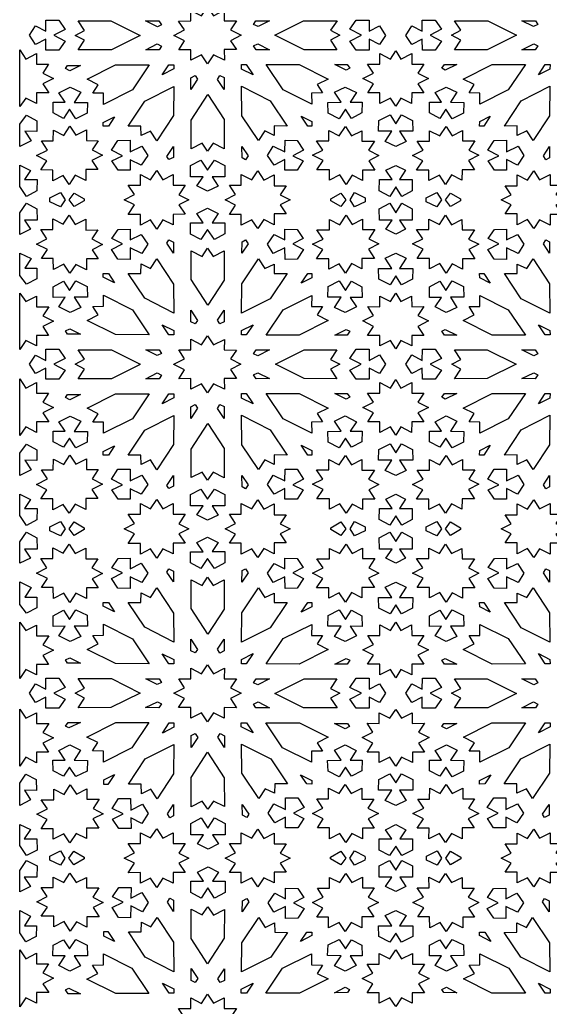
# Model space of a CAD drawing. Extents: x -340 to 340, y -245 to 245.
# Drawn here: x 200.1 to 284.7, y -102.7 to 54.8 of the extents above; entities that cross this region are included whole.
import ezdxf

# ---------------------------------------------------------------- set-up
doc = ezdxf.new("R2010")
doc.units = 0
doc.layers.add('LAYER_1', color=18, linetype='CONTINUOUS')

msp = doc.modelspace()

# ---------------------------------------------------------------- linework, layer by layer
at = {"layer": 'LAYER_1'}
for points in [[(230.97, 55.44), (232.68, 56.32), (232.69, 54.63), (234.62, 54.63), (233.69, 53.2), (235.39, 52.35), (233.69, 51.48), (234.64, 50.06), (232.7, 50.05), (232.71, 48.36), (230.98, 49.23), (230.04, 47.78), (229.08, 49.23), (227.37, 48.35), (227.36, 50.04), (225.43, 50.04), (226.36, 51.47), (224.66, 52.32), (226.36, 53.19), (225.41, 54.61), (227.35, 54.62), (227.34, 56.31), (229.07, 55.44), (230.01, 56.89)], [(207.31, 53.28), (205.47, 52.34), (207.31, 51.39), (206.29, 49.94), (204.23, 49.95), (204.23, 51.71), (202.57, 50.86), (201.62, 52.35), (202.57, 53.83), (204.24, 52.98), (204.24, 54.74), (206.3, 54.74)], [(214.6, 54.63), (219.27, 52.31), (214.69, 50), (209.36, 50.01), (210.38, 51.54), (208.9, 52.32), (210.39, 53.1), (209.37, 54.64)], [(222.68, 54.02), (222.02, 53.69), (220.14, 54.63), (222.25, 54.64)], [(238.08, 53.72), (237.36, 54.07), (237.74, 54.64), (239.9, 54.65)], [(250.69, 54.66), (249.67, 53.13), (251.15, 52.34), (249.66, 51.57), (250.68, 50.03), (245.45, 50.04), (240.78, 52.36), (245.36, 54.66)], [(255.82, 54.74), (255.82, 52.97), (257.48, 53.82), (258.43, 52.33), (257.48, 50.85), (255.81, 51.71), (255.81, 49.94), (253.75, 49.94), (252.74, 51.4), (254.58, 52.34), (252.74, 53.29), (253.76, 54.74)], [(267.36, 53.29), (265.53, 52.34), (267.37, 51.4), (266.36, 49.94), (264.3, 49.94), (264.29, 51.71), (262.63, 50.85), (261.67, 52.33), (262.63, 53.82), (264.29, 52.97), (264.29, 54.74), (266.35, 54.74)], [(279.33, 52.36), (274.65, 50.04), (269.43, 50.03), (270.44, 51.57), (268.95, 52.34), (270.44, 53.13), (269.42, 54.66), (274.75, 54.66)], [(282.37, 54.64), (282.75, 54.07), (282.03, 53.72), (280.2, 54.65)], [(222.69, 50.6), (222.31, 50.03), (220.15, 50.02), (221.97, 50.95)], [(239.91, 50.04), (237.8, 50.03), (237.37, 50.65), (238.03, 50.98)], [(282.73, 50.65), (282.31, 50.03), (280.2, 50.04), (282.08, 50.98)], [(201.01, 48.55), (202.72, 49.42), (202.73, 47.73), (204.66, 47.74), (203.73, 46.3), (205.43, 45.45), (203.73, 44.59), (204.68, 43.16), (202.74, 43.16), (202.75, 41.46), (201.02, 42.33), (200.05, 40.97), (200.05, 49.93), (200.08, 50)], [(260.89, 48.54), (262.61, 49.41), (262.61, 47.72), (264.54, 47.72), (263.6, 46.29), (265.29, 45.43), (263.59, 44.57), (264.53, 43.14), (262.6, 43.14), (262.59, 41.45), (260.87, 42.33), (260.05, 41.02), (259.24, 42.33), (257.52, 41.45), (257.51, 43.14), (255.58, 43.14), (256.52, 44.57), (254.82, 45.43), (256.51, 46.29), (255.57, 47.72), (257.5, 47.72), (257.5, 49.41), (259.22, 48.54), (260.05, 49.88)], [(208.07, 46.67), (207.36, 47.02), (207.69, 47.51), (209.77, 47.53)], [(218.05, 43.64), (213.42, 41.32), (213.43, 43.09), (211.7, 43.12), (212.55, 44.45), (210.8, 45.34), (215.34, 47.61), (220.71, 47.63)], [(224.64, 46.97), (222.77, 46.02), (223.83, 47.63), (224.65, 47.63)], [(236.18, 47.66), (237.28, 46.02), (235.44, 46.94), (235.43, 47.66)], [(249.27, 45.35), (247.52, 44.47), (248.36, 43.14), (246.63, 43.12), (246.64, 41.34), (242.11, 43.63), (239.37, 47.67), (244.65, 47.68)], [(252.71, 47.08), (252.14, 46.79), (250.32, 47.69), (252.29, 47.69)], [(269.78, 47.69), (267.97, 46.79), (267.4, 47.08), (267.82, 47.69)], [(280.74, 47.67), (278, 43.63), (273.47, 41.34), (273.48, 43.12), (271.75, 43.14), (272.59, 44.47), (270.84, 45.35), (275.46, 47.68)], [(284.67, 46.94), (282.83, 46.02), (283.92, 47.66), (284.68, 47.66)], [(228.42, 45.33), (227.34, 43.69), (227.34, 45.54), (228.05, 45.91)], [(232.66, 45.58), (232.67, 43.68), (231.61, 45.28), (232.01, 45.91)], [(224.61, 39.56), (221.93, 35.53), (220.93, 37.07), (219.41, 36.34), (219.39, 37.86), (217.37, 37.86), (220, 41.81), (224.64, 44.18)], [(240.03, 41.9), (242.71, 37.86), (240.68, 37.87), (240.66, 36.35), (239.14, 37.08), (238.14, 35.54), (235.52, 39.5), (235.46, 44.21)], [(284.59, 39.5), (281.97, 35.54), (280.97, 37.08), (279.45, 36.35), (279.42, 37.87), (277.4, 37.86), (280.07, 41.9), (284.65, 44.21)], [(209.79, 43.26), (208.72, 41.64), (210.86, 41.62), (210.8, 39.91), (209.01, 39.02), (208.01, 40.55), (207.05, 39.09), (205.38, 39.96), (205.37, 41.67), (207.29, 41.65), (206.29, 43.18), (208.08, 44.08)], [(232.69, 38.91), (232.68, 34.24), (230.93, 35.14), (230.04, 33.83), (229.15, 35.14), (227.4, 34.25), (227.41, 38.82), (230.05, 42.92)], [(253.77, 43.19), (252.76, 41.66), (254.69, 41.67), (254.67, 39.96), (253, 39.09), (252.04, 40.56), (251.04, 39.03), (249.25, 39.93), (249.2, 41.63), (251.33, 41.65), (250.28, 43.27), (251.98, 44.09)], [(269.83, 43.27), (268.77, 41.65), (270.91, 41.63), (270.86, 39.93), (269.07, 39.03), (268.07, 40.56), (267.11, 39.09), (265.44, 39.96), (265.42, 41.67), (267.35, 41.66), (266.34, 43.19), (268.12, 44.09)], [(202.79, 38.71), (202.8, 37), (200.87, 37.02), (201.87, 35.49), (200.05, 34.59), (200.05, 38.18), (201.11, 39.58)], [(246.66, 38.57), (246.67, 37.85), (246.02, 37.85), (244.95, 39.42)], [(262.74, 38.76), (262.8, 37.06), (260.66, 37.03), (261.73, 35.41), (260.05, 34.6), (258.38, 35.41), (259.44, 37.03), (257.31, 37.06), (257.37, 38.76), (259.16, 39.65), (260.05, 38.22), (260.95, 39.65)], [(274.09, 37.85), (273.44, 37.85), (273.45, 38.57), (275.15, 39.42)], [(209, 36.4), (210.7, 37.25), (210.7, 35.54), (212.58, 35.53), (211.61, 34.07), (213.27, 33.22), (211.55, 32.35), (212.49, 30.91), (210.59, 30.91), (210.59, 29.17), (208.92, 30.02), (207.94, 28.56), (207.01, 29.99), (205.31, 29.14), (205.31, 30.85), (203.43, 30.86), (204.4, 32.32), (202.73, 33.18), (204.46, 34.04), (203.51, 35.49), (205.41, 35.48), (205.42, 37.22), (207.09, 36.37), (208.06, 37.83)], [(214.2, 37.86), (213.38, 37.85), (213.39, 38.43), (215.19, 39.35)], [(253.01, 36.28), (254.66, 37.12), (254.66, 35.46), (256.65, 35.46), (255.69, 33.99), (257.37, 33.15), (255.74, 32.32), (256.72, 30.84), (254.76, 30.83), (254.76, 29.18), (253.09, 30.03), (252.13, 28.56), (251.13, 30.07), (249.48, 29.23), (249.48, 30.89), (247.49, 30.89), (248.45, 32.36), (246.77, 33.2), (248.4, 34.03), (247.42, 35.51), (249.38, 35.52), (249.38, 37.17), (251.05, 36.32), (252.02, 37.79)], [(269.06, 36.32), (270.73, 37.17), (270.73, 35.52), (272.69, 35.51), (271.7, 34.03), (273.33, 33.2), (271.66, 32.36), (272.62, 30.89), (270.63, 30.89), (270.62, 29.23), (268.98, 30.07), (267.98, 28.56), (267.02, 30.03), (265.34, 29.18), (265.35, 30.83), (263.39, 30.84), (264.37, 32.32), (262.74, 33.15), (264.42, 33.99), (263.46, 35.46), (265.45, 35.46), (265.45, 37.12), (267.1, 36.28), (268.09, 37.79)], [(217.68, 33.74), (219.54, 34.66), (220.47, 33.16), (219.43, 31.6), (217.68, 32.49), (217.69, 30.81), (215.74, 30.83), (214.76, 32.3), (216.44, 33.13), (214.7, 34.02), (215.73, 35.58), (217.68, 35.61)], [(244.34, 35.58), (245.36, 34.02), (243.62, 33.13), (245.3, 32.3), (244.31, 30.83), (242.36, 30.81), (242.37, 32.5), (240.63, 31.61), (239.59, 33.17), (240.52, 34.67), (242.38, 33.75), (242.39, 35.62)], [(277.73, 33.75), (279.59, 34.67), (280.52, 33.17), (279.48, 31.61), (277.74, 32.5), (277.74, 30.81), (275.8, 30.83), (274.81, 32.3), (276.49, 33.13), (274.74, 34.02), (275.77, 35.58), (277.72, 35.62)], [(224.58, 32.87), (223.87, 32.51), (223.55, 33), (224.59, 34.59)], [(236.49, 33.11), (236.09, 32.49), (235.53, 32.78), (235.51, 34.6)], [(284.58, 32.78), (284.01, 32.49), (283.61, 33.11), (284.59, 34.6)], [(201.78, 30.79), (200.79, 29.34), (202.81, 29.33), (202.8, 27.53), (201.14, 26.65), (200.05, 28.2), (200.05, 31.61)], [(230.03, 30.83), (231.11, 32.44), (232.77, 31.55), (232.77, 29.75), (230.75, 29.75), (231.72, 28.29), (230.02, 27.46), (228.33, 28.3), (229.31, 29.75), (227.29, 29.76), (227.29, 31.56), (228.96, 32.44)], [(261.61, 30.8), (260.65, 29.34), (262.66, 29.35), (262.67, 27.55), (261.02, 26.65), (260.05, 28.16), (259.09, 26.65), (257.43, 27.55), (257.45, 29.35), (259.46, 29.34), (258.49, 30.8), (260.05, 31.59)], [(222.9, 29.29), (224.53, 30.11), (224.52, 28.41), (226.46, 28.41), (225.45, 26.9), (227.03, 26.1), (225.45, 25.3), (226.46, 23.79), (224.52, 23.78), (224.53, 22.09), (222.9, 22.91), (221.92, 21.42), (220.93, 22.9), (219.31, 22.07), (219.3, 23.77), (217.37, 23.76), (218.36, 25.27), (216.7, 26.1), (218.36, 26.93), (217.37, 28.44), (219.3, 28.43), (219.31, 30.12), (220.93, 29.3), (221.92, 30.78)], [(239.01, 29.24), (240.68, 30.08), (240.68, 28.34), (242.58, 28.34), (241.63, 26.9), (243.21, 26.1), (241.63, 25.3), (242.58, 23.86), (240.68, 23.86), (240.68, 22.12), (239.01, 22.96), (238.04, 21.5), (237.1, 22.92), (235.4, 22.07), (235.4, 23.78), (233.51, 23.78), (234.48, 25.25), (232.81, 26.1), (234.48, 26.95), (233.51, 28.42), (235.4, 28.42), (235.4, 30.13), (237.1, 29.28), (238.04, 30.7)], [(283.01, 29.28), (284.71, 30.13), (284.71, 28.42), (286.59, 28.42), (285.63, 26.95), (287.3, 26.1), (285.63, 25.25), (286.59, 23.78), (284.71, 23.78), (284.71, 22.07), (283.01, 22.92), (282.07, 21.5), (281.1, 22.96), (279.43, 22.12), (279.43, 23.86), (277.53, 23.86), (278.48, 25.3), (276.9, 26.1), (278.48, 26.9), (277.53, 28.34), (279.43, 28.34), (279.43, 30.08), (281.1, 29.24), (282.07, 30.7)], [(207.28, 26.1), (206.57, 24.95), (204.87, 25.78), (204.86, 26.1), (204.87, 26.42), (206.57, 27.25)], [(210.35, 26.24), (210.35, 26.1), (210.35, 25.96), (208.73, 25.02), (207.94, 26.1), (208.73, 27.18)], [(252.11, 26.1), (251.32, 25.02), (249.7, 25.96), (249.7, 26.1), (249.7, 26.24), (251.32, 27.18)], [(255.18, 26.42), (255.19, 26.1), (255.18, 25.78), (253.48, 24.95), (252.77, 26.1), (253.48, 27.25)], [(267.34, 26.1), (266.63, 24.95), (264.93, 25.78), (264.92, 26.1), (264.93, 26.42), (266.63, 27.25)], [(270.41, 26.24), (270.4, 26.1), (270.41, 25.96), (268.79, 25.02), (268, 26.1), (268.79, 27.18)], [(202.8, 24.67), (202.81, 22.87), (200.79, 22.86), (201.78, 21.41), (200.05, 20.59), (200.05, 24), (201.14, 25.55)], [(262.67, 24.65), (262.66, 22.85), (260.65, 22.86), (261.61, 21.39), (260.05, 20.61), (258.49, 21.39), (259.46, 22.86), (257.45, 22.85), (257.43, 24.65), (259.09, 25.55), (260.05, 24.04), (261.02, 25.55)], [(208.92, 22.18), (210.59, 23.03), (210.59, 21.28), (212.49, 21.29), (211.55, 19.85), (213.27, 18.98), (211.61, 18.13), (212.58, 16.67), (210.7, 16.66), (210.7, 14.95), (209, 15.8), (208.06, 14.37), (207.09, 15.83), (205.42, 14.98), (205.41, 16.72), (203.51, 16.71), (204.46, 18.16), (202.73, 19.02), (204.4, 19.87), (203.43, 21.34), (205.31, 21.34), (205.31, 23.06), (207.01, 22.21), (207.94, 23.64)], [(231.72, 23.91), (230.75, 22.45), (232.77, 22.45), (232.77, 20.65), (231.11, 19.76), (230.03, 21.37), (228.96, 19.75), (227.29, 20.64), (227.29, 22.44), (229.31, 22.45), (228.33, 23.9), (230.02, 24.74)], [(253.09, 22.17), (254.76, 23.02), (254.76, 21.37), (256.72, 21.36), (255.74, 19.88), (257.37, 19.05), (255.69, 18.21), (256.65, 16.74), (254.66, 16.74), (254.66, 15.08), (253.01, 15.92), (252.02, 14.41), (251.05, 15.88), (249.38, 15.03), (249.38, 16.68), (247.42, 16.69), (248.4, 18.17), (246.77, 19), (248.45, 19.84), (247.49, 21.31), (249.48, 21.31), (249.48, 22.97), (251.13, 22.13), (252.13, 23.64)], [(268.98, 22.13), (270.62, 22.97), (270.63, 21.31), (272.62, 21.31), (271.66, 19.84), (273.33, 19), (271.7, 18.17), (272.69, 16.69), (270.73, 16.68), (270.73, 15.03), (269.06, 15.88), (268.09, 14.41), (267.1, 15.92), (265.45, 15.08), (265.45, 16.74), (263.46, 16.74), (264.42, 18.21), (262.74, 19.05), (264.37, 19.88), (263.39, 21.36), (265.35, 21.37), (265.34, 23.02), (267.02, 22.17), (267.98, 23.64)], [(217.68, 19.7), (219.43, 20.59), (220.47, 19.04), (219.54, 17.54), (217.68, 18.45), (217.68, 16.59), (215.73, 16.62), (214.7, 18.18), (216.44, 19.07), (214.76, 19.9), (215.74, 21.37), (217.69, 21.39)], [(244.31, 21.37), (245.3, 19.9), (243.62, 19.07), (245.36, 18.18), (244.34, 16.62), (242.39, 16.58), (242.38, 18.45), (240.52, 17.53), (239.59, 19.03), (240.63, 20.58), (242.37, 19.7), (242.36, 21.39)], [(277.74, 19.7), (279.48, 20.58), (280.52, 19.03), (279.59, 17.53), (277.73, 18.45), (277.72, 16.58), (275.77, 16.62), (274.74, 18.18), (276.49, 19.07), (274.81, 19.9), (275.8, 21.37), (277.74, 21.39)], [(224.58, 19.33), (224.59, 17.61), (223.55, 19.19), (223.87, 19.69)], [(236.49, 19.09), (235.51, 17.6), (235.53, 19.42), (236.09, 19.71)], [(284.58, 19.42), (284.59, 17.6), (283.61, 19.09), (284.01, 19.71)], [(201.87, 16.71), (200.87, 15.18), (202.8, 15.2), (202.79, 13.49), (201.11, 12.62), (200.05, 14.02), (200.05, 17.61)], [(230.93, 17.06), (232.68, 17.96), (232.69, 13.29), (230.05, 9.28), (227.41, 13.38), (227.4, 17.95), (229.15, 17.06), (230.04, 18.37)], [(261.73, 16.78), (260.66, 15.16), (262.8, 15.14), (262.74, 13.44), (260.95, 12.55), (260.05, 13.98), (259.16, 12.55), (257.37, 13.44), (257.31, 15.14), (259.44, 15.16), (258.38, 16.78), (260.05, 17.59)], [(224.61, 12.64), (224.64, 8.02), (220, 10.39), (217.37, 14.34), (219.39, 14.34), (219.41, 15.86), (220.93, 15.13), (221.93, 16.67)], [(239.14, 15.12), (240.66, 15.85), (240.68, 14.33), (242.71, 14.34), (240.03, 10.3), (235.46, 7.99), (235.52, 12.7), (238.14, 16.66)], [(284.59, 12.7), (284.65, 7.99), (280.07, 10.3), (277.4, 14.34), (279.42, 14.33), (279.45, 15.85), (280.97, 15.12), (281.97, 16.66)], [(214.2, 14.34), (215.19, 12.85), (213.39, 13.77), (213.38, 14.34)], [(246.66, 13.63), (244.95, 12.78), (246.02, 14.35), (246.67, 14.35)], [(274.09, 14.35), (275.15, 12.78), (273.45, 13.63), (273.44, 14.35)], [(210.8, 12.29), (210.86, 10.58), (208.72, 10.56), (209.79, 8.94), (208.08, 8.12), (206.29, 9.02), (207.29, 10.55), (205.37, 10.53), (205.38, 12.24), (207.05, 13.11), (208.01, 11.65), (209.01, 13.18)], [(252.04, 11.64), (253, 13.11), (254.67, 12.24), (254.69, 10.53), (252.76, 10.54), (253.77, 9.01), (251.98, 8.11), (250.28, 8.93), (251.33, 10.55), (249.2, 10.57), (249.25, 12.27), (251.04, 13.17)], [(270.86, 12.27), (270.91, 10.57), (268.77, 10.55), (269.83, 8.93), (268.12, 8.11), (266.34, 9.01), (267.35, 10.54), (265.42, 10.53), (265.44, 12.24), (267.11, 13.11), (268.07, 11.64), (269.07, 13.17)], [(201.02, 9.87), (202.75, 10.73), (202.74, 9.04), (204.68, 9.04), (203.73, 7.61), (205.43, 6.75), (203.73, 5.89), (204.66, 4.46), (202.73, 4.47), (202.72, 2.78), (201.01, 3.65), (200.08, 2.2), (200.05, 2.27), (200.05, 11.23)], [(260.87, 9.87), (262.59, 10.75), (262.6, 9.05), (264.53, 9.06), (263.59, 7.63), (265.29, 6.77), (263.6, 5.91), (264.54, 4.48), (262.61, 4.48), (262.61, 2.79), (260.89, 3.66), (260.05, 2.31), (259.22, 3.66), (257.5, 2.79), (257.5, 4.48), (255.57, 4.48), (256.51, 5.91), (254.82, 6.77), (256.52, 7.63), (255.58, 9.06), (257.51, 9.05), (257.52, 10.75), (259.24, 9.87), (260.05, 11.18)], [(218.05, 8.56), (220.71, 4.57), (215.34, 4.59), (210.8, 6.86), (212.55, 7.75), (211.7, 9.07), (213.43, 9.11), (213.42, 10.88)], [(246.63, 9.08), (248.36, 9.06), (247.52, 7.73), (249.27, 6.85), (244.65, 4.52), (239.37, 4.53), (242.11, 8.57), (246.64, 10.86)], [(278, 8.57), (280.74, 4.53), (275.46, 4.52), (270.84, 6.85), (272.59, 7.73), (271.75, 9.06), (273.48, 9.08), (273.47, 10.86)], [(228.42, 6.87), (228.05, 6.29), (227.34, 6.65), (227.34, 8.51)], [(232.66, 6.62), (232.01, 6.29), (231.61, 6.91), (232.67, 8.52)], [(209.77, 4.67), (207.69, 4.69), (207.36, 5.18), (208.07, 5.53)], [(224.64, 5.23), (224.65, 4.57), (223.83, 4.57), (222.77, 6.18)], [(236.18, 4.54), (235.43, 4.54), (235.44, 5.26), (237.28, 6.18)], [(252.71, 5.12), (252.29, 4.51), (250.32, 4.51), (252.14, 5.41)], [(269.78, 4.51), (267.82, 4.51), (267.4, 5.12), (267.97, 5.41)], [(284.67, 5.26), (284.68, 4.54), (283.92, 4.54), (282.83, 6.18)], [(230.98, 2.97), (232.71, 3.84), (232.7, 2.15), (234.64, 2.14), (233.69, 0.72), (235.34, -0.14), (233.69, -0.99), (234.64, -2.42), (232.7, -2.42), (232.71, -4.11), (230.98, -3.24), (230.04, -4.69), (229.08, -3.25), (227.37, -4.12), (227.36, -2.43), (225.43, -2.44), (226.36, -1), (224.66, -0.15), (224.67, -0.14), (224.66, -0.12), (226.36, 0.73), (225.43, 2.16), (227.36, 2.16), (227.37, 3.85), (229.08, 2.97), (230.04, 4.42)], [(207.31, 0.8), (205.5, -0.14), (207.31, -1.08), (206.29, -2.53), (204.23, -2.53), (204.23, -0.76), (202.57, -1.61), (201.63, -0.14), (202.57, 1.34), (204.23, 0.49), (204.23, 2.25), (206.29, 2.26)], [(219.27, -0.11), (219.24, -0.14), (219.27, -0.16), (214.69, -2.47), (209.36, -2.46), (210.38, -0.93), (208.9, -0.14), (210.38, 0.66), (209.36, 2.19), (214.69, 2.19)], [(222.31, 2.17), (222.69, 1.6), (221.97, 1.25), (220.15, 2.18)], [(239.91, 2.16), (238.03, 1.22), (237.37, 1.55), (237.8, 2.17)], [(249.66, 0.63), (251.12, -0.14), (249.66, -0.91), (250.68, -2.44), (245.45, -2.43), (240.85, -0.14), (245.45, 2.16), (250.68, 2.17)], [(255.81, 2.26), (255.81, 0.49), (257.48, 1.35), (258.43, -0.14), (257.48, -1.62), (255.81, -0.77), (255.81, -2.53), (253.75, -2.53), (252.74, -1.07), (254.55, -0.14), (252.74, 0.8), (253.75, 2.26)], [(267.37, 0.8), (265.56, -0.14), (267.37, -1.07), (266.36, -2.53), (264.3, -2.53), (264.29, -0.77), (262.63, -1.62), (261.67, -0.14), (262.63, 1.35), (264.29, 0.49), (264.3, 2.26), (266.36, 2.26)], [(274.65, 2.16), (279.26, -0.14), (274.65, -2.43), (269.43, -2.44), (270.44, -0.91), (268.99, -0.14), (270.44, 0.63), (269.43, 2.17)], [(282.73, 1.55), (282.08, 1.22), (280.2, 2.16), (282.31, 2.17)], [(222.69, -1.87), (222.31, -2.45), (220.15, -2.45), (221.97, -1.52)], [(239.91, -2.43), (237.8, -2.44), (237.37, -1.82), (238.03, -1.49)], [(282.73, -1.82), (282.31, -2.44), (280.2, -2.43), (282.08, -1.49)], [(201.01, -3.93), (202.72, -3.05), (202.73, -4.74), (204.66, -4.74), (203.73, -6.17), (205.43, -7.02), (203.73, -7.88), (204.68, -9.31), (202.74, -9.31), (202.75, -11.01), (201.02, -10.14), (200.05, -11.5), (200.05, -2.54), (200.08, -2.47)], [(260.89, -3.93), (262.61, -3.06), (262.61, -4.75), (264.54, -4.76), (263.6, -6.18), (265.29, -7.05), (263.59, -7.9), (264.53, -9.33), (262.6, -9.33), (262.59, -11.02), (260.87, -10.14), (260.05, -11.45), (259.24, -10.14), (257.52, -11.02), (257.51, -9.33), (255.58, -9.33), (256.52, -7.9), (254.82, -7.05), (256.51, -6.18), (255.57, -4.76), (257.5, -4.75), (257.5, -3.06), (259.22, -3.93), (260.05, -2.59)], [(208.07, -5.8), (207.36, -5.45), (207.69, -4.96), (209.77, -4.94)], [(218.05, -8.84), (213.42, -11.15), (213.43, -9.38), (211.7, -9.35), (212.55, -8.02), (210.8, -7.14), (215.34, -4.87), (220.71, -4.84)], [(224.64, -5.5), (222.77, -6.45), (223.83, -4.84), (224.65, -4.84)], [(236.18, -4.82), (237.28, -6.45), (235.44, -5.54), (235.43, -4.81)], [(249.27, -7.12), (247.52, -8), (248.36, -9.33), (246.63, -9.36), (246.64, -11.13), (242.11, -8.85), (239.37, -4.8), (244.65, -4.79)], [(252.71, -5.4), (252.14, -5.68), (250.32, -4.78), (252.29, -4.78)], [(269.78, -4.78), (267.97, -5.68), (267.4, -5.4), (267.82, -4.78)], [(280.74, -4.8), (278, -8.85), (273.47, -11.13), (273.48, -9.36), (271.75, -9.33), (272.59, -8), (270.84, -7.12), (275.46, -4.79)], [(284.67, -5.54), (282.83, -6.45), (283.92, -4.82), (284.68, -4.81)], [(228.42, -7.14), (227.34, -8.78), (227.34, -6.93), (228.05, -6.56)], [(232.66, -6.89), (232.67, -8.79), (231.61, -7.19), (232.01, -6.56)], [(209.79, -9.22), (208.72, -10.84), (210.86, -10.86), (210.8, -12.56), (209.01, -13.45), (208.01, -11.92), (207.05, -13.38), (205.38, -12.51), (205.37, -10.8), (207.29, -10.82), (206.29, -9.29), (208.08, -8.39)], [(224.61, -12.91), (221.93, -16.95), (220.93, -15.4), (219.41, -16.13), (219.39, -14.62), (217.37, -14.61), (220, -10.66), (224.64, -8.29)], [(240.03, -10.57), (242.71, -14.61), (240.68, -14.6), (240.66, -16.12), (239.14, -15.39), (238.14, -16.93), (235.52, -12.97), (235.46, -8.27)], [(253.77, -9.29), (252.76, -10.82), (254.69, -10.8), (254.67, -12.51), (253, -13.38), (252.04, -11.91), (251.04, -13.44), (249.25, -12.55), (249.2, -10.84), (251.33, -10.83), (250.28, -9.2), (251.98, -8.38)], [(269.83, -9.2), (268.77, -10.83), (270.91, -10.84), (270.86, -12.55), (269.07, -13.44), (268.07, -11.91), (267.11, -13.38), (265.44, -12.51), (265.42, -10.8), (267.35, -10.82), (266.34, -9.29), (268.12, -8.38)], [(284.59, -12.97), (281.97, -16.93), (280.97, -15.39), (279.45, -16.12), (279.42, -14.6), (277.4, -14.61), (280.07, -10.57), (284.65, -8.27)], [(232.69, -13.56), (232.68, -18.23), (230.93, -17.34), (230.04, -18.64), (229.15, -17.33), (227.4, -18.22), (227.41, -13.65), (230.05, -9.56)], [(202.79, -13.76), (202.8, -15.47), (200.87, -15.45), (201.87, -16.98), (200.05, -17.88), (200.05, -14.3), (201.11, -12.89)], [(214.2, -14.61), (213.38, -14.62), (213.39, -14.05), (215.19, -13.13)], [(246.66, -13.91), (246.67, -14.62), (246.02, -14.62), (244.95, -13.05)], [(262.74, -13.71), (262.8, -15.42), (260.66, -15.44), (261.73, -17.06), (260.05, -17.87), (258.38, -17.06), (259.44, -15.44), (257.31, -15.42), (257.37, -13.71), (259.16, -12.82), (260.05, -14.25), (260.95, -12.82)], [(274.09, -14.62), (273.44, -14.62), (273.45, -13.91), (275.15, -13.05)], [(209, -16.07), (210.7, -15.22), (210.7, -16.93), (212.58, -16.94), (211.61, -18.4), (213.27, -19.26), (211.55, -20.12), (212.49, -21.57), (210.59, -21.56), (210.59, -23.3), (208.92, -22.45), (207.94, -23.91), (207.01, -22.48), (205.31, -23.33), (205.31, -21.62), (203.43, -21.61), (204.4, -20.15), (202.73, -19.29), (204.46, -18.43), (203.51, -16.99), (205.41, -16.99), (205.42, -15.25), (207.09, -16.1), (208.06, -14.64)], [(253.01, -16.19), (254.66, -15.35), (254.66, -17.02), (256.65, -17.01), (255.69, -18.48), (257.37, -19.32), (255.74, -20.15), (256.72, -21.63), (254.76, -21.64), (254.76, -23.29), (253.09, -22.45), (252.13, -23.91), (251.13, -22.41), (249.48, -23.24), (249.48, -21.58), (247.49, -21.58), (248.45, -20.12), (246.77, -19.28), (248.4, -18.44), (247.42, -16.96), (249.38, -16.95), (249.38, -15.3), (251.05, -16.15), (252.02, -14.68)], [(269.06, -16.15), (270.73, -15.3), (270.73, -16.95), (272.69, -16.96), (271.7, -18.44), (273.33, -19.28), (271.66, -20.12), (272.62, -21.58), (270.63, -21.58), (270.62, -23.24), (268.98, -22.41), (267.98, -23.91), (267.02, -22.45), (265.34, -23.29), (265.35, -21.64), (263.39, -21.63), (264.37, -20.15), (262.74, -19.32), (264.42, -18.48), (263.46, -17.01), (265.45, -17.02), (265.45, -15.35), (267.1, -16.19), (268.09, -14.68)], [(217.68, -18.73), (219.54, -17.81), (220.47, -19.31), (219.43, -20.87), (217.68, -19.98), (217.69, -21.67), (215.74, -21.64), (214.76, -20.17), (216.44, -19.34), (214.7, -18.45), (215.73, -16.89), (217.68, -16.86)], [(244.34, -16.89), (245.36, -18.45), (243.62, -19.34), (245.3, -20.17), (244.31, -21.64), (242.36, -21.66), (242.37, -19.97), (240.63, -20.86), (239.59, -19.3), (240.52, -17.8), (242.38, -18.72), (242.39, -16.85)], [(277.73, -18.72), (279.59, -17.8), (280.52, -19.3), (279.48, -20.86), (277.74, -19.97), (277.74, -21.66), (275.8, -21.64), (274.81, -20.17), (276.49, -19.34), (274.74, -18.45), (275.77, -16.89), (277.72, -16.85)], [(224.58, -19.6), (223.87, -19.96), (223.55, -19.47), (224.59, -17.88)], [(236.49, -19.36), (236.09, -19.98), (235.53, -19.69), (235.51, -17.87)], [(284.58, -19.69), (284.01, -19.98), (283.61, -19.36), (284.59, -17.87)], [(230.03, -21.64), (231.11, -20.03), (232.77, -20.92), (232.77, -22.72), (230.75, -22.72), (231.72, -24.18), (230.02, -25.01), (228.33, -24.17), (229.31, -22.72), (227.29, -22.72), (227.29, -20.91), (228.96, -20.03)], [(201.78, -21.68), (200.79, -23.13), (202.81, -23.14), (202.8, -24.94), (201.14, -25.83), (200.05, -24.27), (200.05, -20.86)], [(222.9, -23.18), (224.53, -22.36), (224.52, -24.06), (226.46, -24.06), (225.45, -25.57), (227.03, -26.37), (225.45, -27.18), (226.46, -28.68), (224.52, -28.69), (224.53, -30.38), (222.9, -29.56), (221.92, -31.05), (220.93, -29.57), (219.31, -30.4), (219.3, -28.7), (217.37, -28.71), (218.36, -27.2), (216.7, -26.37), (218.36, -25.54), (217.37, -24.03), (219.3, -24.04), (219.31, -22.35), (220.93, -23.18), (221.92, -21.69)], [(239.01, -23.23), (240.68, -22.39), (240.68, -24.13), (242.58, -24.13), (241.63, -25.57), (243.21, -26.37), (241.63, -27.17), (242.58, -28.61), (240.68, -28.61), (240.68, -30.35), (239.01, -29.51), (238.04, -30.98), (237.1, -29.55), (235.4, -30.41), (235.4, -28.69), (233.51, -28.69), (234.48, -27.22), (232.81, -26.37), (234.48, -25.52), (233.51, -24.05), (235.4, -24.05), (235.4, -22.34), (237.1, -23.2), (238.04, -21.77)], [(261.61, -21.67), (260.65, -23.13), (262.66, -23.12), (262.67, -24.92), (261.02, -25.82), (260.05, -24.31), (259.09, -25.82), (257.43, -24.92), (257.45, -23.12), (259.46, -23.13), (258.49, -21.67), (260.05, -20.88)], [(283.01, -23.2), (284.71, -22.34), (284.71, -24.05), (286.59, -24.05), (285.63, -25.52), (287.3, -26.37), (285.63, -27.22), (286.59, -28.69), (284.71, -28.69), (284.71, -30.41), (283.01, -29.55), (282.07, -30.98), (281.1, -29.51), (279.43, -30.35), (279.43, -28.61), (277.53, -28.61), (278.48, -27.17), (276.9, -26.37), (278.48, -25.57), (277.53, -24.13), (279.43, -24.13), (279.43, -22.39), (281.1, -23.23), (282.07, -21.77)], [(207.28, -26.37), (206.57, -27.52), (204.87, -26.69), (204.86, -26.37), (204.87, -26.05), (206.57, -25.22)], [(210.35, -26.23), (210.35, -26.37), (210.35, -26.51), (208.73, -27.45), (207.94, -26.37), (208.73, -25.29)], [(252.11, -26.37), (251.32, -27.45), (249.7, -26.51), (249.7, -26.37), (249.7, -26.23), (251.32, -25.29)], [(255.18, -26.05), (255.19, -26.37), (255.18, -26.69), (253.48, -27.52), (252.77, -26.37), (253.48, -25.22)], [(267.34, -26.37), (266.63, -27.52), (264.93, -26.69), (264.92, -26.37), (264.93, -26.05), (266.63, -25.22)], [(270.41, -26.23), (270.4, -26.37), (270.41, -26.51), (268.79, -27.45), (268, -26.37), (268.79, -25.29)], [(202.8, -27.8), (202.81, -29.6), (200.79, -29.61), (201.78, -31.06), (200.05, -31.88), (200.05, -28.47), (201.14, -26.92)], [(231.72, -28.57), (230.75, -30.02), (232.77, -30.02), (232.77, -31.82), (231.11, -32.71), (230.03, -31.1), (228.96, -32.72), (227.29, -31.83), (227.29, -30.03), (229.31, -30.03), (228.33, -28.57), (230.02, -27.73)], [(262.67, -27.82), (262.66, -29.62), (260.65, -29.62), (261.61, -31.08), (260.05, -31.87), (258.49, -31.08), (259.46, -29.62), (257.45, -29.62), (257.43, -27.82), (259.09, -26.93), (260.05, -28.43), (261.02, -26.93)], [(208.92, -30.3), (210.59, -29.45), (210.59, -31.19), (212.49, -31.18), (211.55, -32.62), (213.27, -33.49), (211.61, -34.34), (212.58, -35.8), (210.7, -35.81), (210.7, -37.52), (209, -36.67), (208.06, -38.11), (207.09, -36.64), (205.42, -37.49), (205.41, -35.75), (203.51, -35.76), (204.46, -34.31), (202.73, -33.45), (204.4, -32.6), (203.43, -31.14), (205.31, -31.13), (205.31, -29.41), (207.01, -30.26), (207.94, -28.83)], [(253.09, -30.3), (254.76, -29.46), (254.76, -31.11), (256.72, -31.11), (255.74, -32.6), (257.37, -33.43), (255.69, -34.27), (256.65, -35.73), (254.66, -35.73), (254.66, -37.39), (253.01, -36.56), (252.02, -38.06), (251.05, -36.6), (249.38, -37.44), (249.38, -35.79), (247.42, -35.78), (248.4, -34.3), (246.77, -33.47), (248.45, -32.63), (247.49, -31.16), (249.48, -31.17), (249.48, -29.5), (251.13, -30.34), (252.13, -28.83)], [(268.98, -30.34), (270.62, -29.5), (270.63, -31.17), (272.62, -31.16), (271.66, -32.63), (273.33, -33.47), (271.7, -34.3), (272.69, -35.78), (270.73, -35.79), (270.73, -37.44), (269.06, -36.6), (268.09, -38.06), (267.1, -36.56), (265.45, -37.39), (265.45, -35.73), (263.46, -35.73), (264.42, -34.27), (262.74, -33.43), (264.37, -32.6), (263.39, -31.11), (265.35, -31.11), (265.34, -29.46), (267.02, -30.3), (267.98, -28.83)], [(217.68, -32.77), (219.43, -31.88), (220.47, -33.43), (219.54, -34.93), (217.68, -34.02), (217.68, -35.89), (215.73, -35.85), (214.7, -34.29), (216.44, -33.4), (214.76, -32.58), (215.74, -31.1), (217.69, -31.08)], [(244.31, -31.1), (245.3, -32.57), (243.62, -33.41), (245.36, -34.29), (244.34, -35.85), (242.39, -35.89), (242.38, -34.02), (240.52, -34.94), (239.59, -33.45), (240.63, -31.89), (242.37, -32.77), (242.36, -31.08)], [(277.74, -32.77), (279.48, -31.89), (280.52, -33.45), (279.59, -34.94), (277.73, -34.02), (277.72, -35.89), (275.77, -35.85), (274.74, -34.29), (276.49, -33.41), (274.81, -32.57), (275.8, -31.1), (277.74, -31.08)], [(224.58, -33.14), (224.59, -34.86), (223.55, -33.28), (223.87, -32.78)], [(236.49, -33.38), (235.51, -34.87), (235.53, -33.05), (236.09, -32.76)], [(284.58, -33.05), (284.59, -34.87), (283.61, -33.38), (284.01, -32.76)], [(230.93, -35.41), (232.68, -34.51), (232.69, -39.18), (230.05, -43.19), (227.41, -39.1), (227.4, -34.52), (229.15, -35.41), (230.04, -34.11)], [(201.87, -35.76), (200.87, -37.29), (202.8, -37.27), (202.79, -38.98), (201.11, -39.85), (200.05, -38.45), (200.05, -34.86)], [(224.61, -39.83), (224.64, -44.45), (220, -42.08), (217.37, -38.13), (219.39, -38.13), (219.41, -36.61), (220.93, -37.34), (221.93, -35.8)], [(239.14, -37.36), (240.66, -36.62), (240.68, -38.14), (242.71, -38.13), (240.03, -42.17), (235.46, -44.48), (235.52, -39.78), (238.14, -35.82)], [(261.73, -35.69), (260.66, -37.31), (262.8, -37.33), (262.74, -39.03), (260.95, -39.92), (260.05, -38.49), (259.16, -39.92), (257.37, -39.03), (257.31, -37.33), (259.44, -37.31), (258.38, -35.69), (260.05, -34.88)], [(284.59, -39.78), (284.65, -44.48), (280.07, -42.17), (277.4, -38.13), (279.42, -38.14), (279.45, -36.62), (280.97, -37.36), (281.97, -35.82)], [(210.8, -40.18), (210.86, -41.89), (208.72, -41.91), (209.79, -43.53), (208.08, -44.35), (206.29, -43.46), (207.29, -41.92), (205.37, -41.94), (205.38, -40.24), (207.05, -39.36), (208.01, -40.82), (209.01, -39.29)], [(214.2, -38.13), (215.19, -39.62), (213.39, -38.7), (213.38, -38.13)], [(246.66, -38.84), (244.95, -39.7), (246.02, -38.13), (246.67, -38.12)], [(252.04, -40.83), (253, -39.37), (254.67, -40.24), (254.69, -41.94), (252.76, -41.93), (253.77, -43.46), (251.98, -44.36), (250.28, -43.54), (251.33, -41.92), (249.2, -41.9), (249.25, -40.2), (251.04, -39.3)], [(270.86, -40.2), (270.91, -41.9), (268.77, -41.92), (269.83, -43.54), (268.12, -44.36), (266.34, -43.46), (267.35, -41.93), (265.42, -41.94), (265.44, -40.24), (267.11, -39.37), (268.07, -40.83), (269.07, -39.3)], [(274.09, -38.13), (275.15, -39.7), (273.45, -38.84), (273.44, -38.12)], [(201.02, -42.6), (202.75, -41.74), (202.74, -43.43), (204.68, -43.43), (203.73, -44.86), (205.43, -45.72), (203.73, -46.58), (204.66, -48.01), (202.73, -48), (202.72, -49.69), (201.01, -48.82), (200.08, -50.27), (200.05, -50.2), (200.05, -41.25)], [(218.05, -43.91), (220.71, -47.9), (215.34, -47.88), (210.8, -45.61), (212.55, -44.72), (211.7, -43.4), (213.43, -43.37), (213.42, -41.59)], [(246.63, -43.39), (248.36, -43.41), (247.52, -44.74), (249.27, -45.62), (244.65, -47.95), (239.37, -47.94), (242.11, -43.9), (246.64, -41.62)], [(260.87, -42.6), (262.59, -41.72), (262.6, -43.42), (264.53, -43.41), (263.59, -44.84), (265.29, -45.7), (263.6, -46.56), (264.54, -47.99), (262.61, -47.99), (262.61, -49.68), (260.89, -48.81), (260.05, -50.16), (259.22, -48.81), (257.5, -49.68), (257.5, -47.99), (255.57, -47.99), (256.51, -46.56), (254.82, -45.7), (256.52, -44.84), (255.58, -43.41), (257.51, -43.42), (257.52, -41.72), (259.24, -42.6), (260.05, -41.29)], [(278, -43.9), (280.74, -47.94), (275.46, -47.95), (270.84, -45.62), (272.59, -44.74), (271.75, -43.41), (273.48, -43.39), (273.47, -41.62)], [(228.42, -45.61), (228.05, -46.18), (227.34, -45.82), (227.34, -43.96)], [(232.66, -45.85), (232.01, -46.19), (231.61, -45.56), (232.67, -43.96)], [(209.77, -47.8), (207.69, -47.79), (207.36, -47.29), (208.07, -46.94)], [(224.64, -47.24), (224.65, -47.91), (223.83, -47.9), (222.77, -46.3)], [(236.18, -47.93), (235.43, -47.93), (235.44, -47.21), (237.28, -46.29)], [(252.71, -47.35), (252.29, -47.96), (250.32, -47.96), (252.14, -47.06)], [(269.78, -47.96), (267.82, -47.96), (267.4, -47.35), (267.97, -47.06)], [(284.67, -47.21), (284.68, -47.93), (283.92, -47.93), (282.83, -46.29)], [(230.98, -49.5), (232.71, -48.63), (232.7, -50.33), (234.64, -50.33), (233.69, -51.76), (235.39, -52.62), (233.69, -53.47), (234.62, -54.91), (232.69, -54.9), (232.68, -56.59), (230.97, -55.72), (230.01, -57.16), (229.07, -55.71), (227.34, -56.58), (227.35, -54.89), (225.41, -54.88), (226.36, -53.46), (224.66, -52.59), (226.36, -51.74), (225.43, -50.31), (227.36, -50.31), (227.37, -48.62), (229.08, -49.5), (230.04, -48.06)], [(207.31, -51.67), (205.47, -52.61), (207.31, -53.56), (206.3, -55.01), (204.24, -55.01), (204.24, -53.25), (202.57, -54.1), (201.62, -52.62), (202.57, -51.13), (204.23, -51.98), (204.23, -50.22), (206.29, -50.21)], [(219.27, -52.58), (214.6, -54.9), (209.37, -54.91), (210.39, -53.38), (208.9, -52.6), (210.38, -51.81), (209.36, -50.28), (214.69, -50.28)], [(222.31, -50.3), (222.69, -50.87), (221.97, -51.22), (220.15, -50.29)], [(239.91, -50.31), (238.03, -51.25), (237.37, -50.92), (237.8, -50.3)], [(249.66, -51.84), (251.15, -52.62), (249.67, -53.4), (250.69, -54.93), (245.36, -54.94), (240.78, -52.63), (245.45, -50.31), (250.68, -50.31)], [(255.81, -50.21), (255.81, -51.98), (257.48, -51.12), (258.43, -52.61), (257.48, -54.09), (255.82, -53.24), (255.82, -55.01), (253.76, -55.01), (252.74, -53.56), (254.58, -52.61), (252.74, -51.67), (253.75, -50.21)], [(267.37, -51.67), (265.53, -52.61), (267.36, -53.56), (266.35, -55.01), (264.29, -55.01), (264.29, -53.24), (262.63, -54.09), (261.67, -52.61), (262.63, -51.12), (264.29, -51.98), (264.3, -50.21), (266.36, -50.21)], [(274.65, -50.31), (279.33, -52.63), (274.75, -54.94), (269.42, -54.93), (270.44, -53.4), (268.95, -52.62), (270.44, -51.84), (269.43, -50.31)], [(282.73, -50.92), (282.08, -51.25), (280.2, -50.31), (282.31, -50.3)], [(222.68, -54.29), (222.25, -54.91), (220.14, -54.9), (222.02, -53.96)], [(239.9, -54.92), (237.74, -54.92), (237.36, -54.34), (238.08, -53.99)], [(282.75, -54.34), (282.37, -54.92), (280.2, -54.92), (282.03, -53.99)], [(201.02, -56.6), (202.75, -55.73), (202.74, -57.42), (204.68, -57.42), (203.73, -58.85), (205.43, -59.71), (203.73, -60.57), (204.66, -62), (202.73, -61.99), (202.72, -63.69), (201.01, -62.81), (200.05, -64.24), (200.05, -55.16)], [(260.97, -56.59), (262.69, -55.72), (262.69, -57.41), (264.63, -57.4), (263.69, -58.83), (265.39, -59.69), (263.69, -60.55), (264.64, -61.98), (262.71, -61.98), (262.71, -63.67), (260.99, -62.81), (260.05, -64.22), (259.12, -62.81), (257.4, -63.67), (257.4, -61.98), (255.47, -61.98), (256.41, -60.55), (254.72, -59.69), (256.42, -58.83), (255.48, -57.4), (257.41, -57.41), (257.42, -55.72), (259.14, -56.59), (260.05, -55.2)], [(209.73, -57.25), (207.91, -58.15), (207.34, -57.87), (207.76, -57.25)], [(220.68, -57.27), (217.94, -61.32), (213.41, -63.6), (213.42, -61.83), (211.69, -61.8), (212.53, -60.47), (210.78, -59.59), (215.4, -57.26)], [(224.64, -58.03), (222.81, -58.95), (223.89, -57.31), (224.65, -57.31)], [(236.22, -57.31), (237.28, -58.92), (235.41, -57.97), (235.4, -57.31)], [(244.71, -57.34), (249.25, -59.6), (247.5, -60.49), (248.35, -61.82), (246.62, -61.85), (246.63, -63.62), (242, -61.3), (239.34, -57.31)], [(252.36, -57.43), (252.69, -57.92), (251.98, -58.27), (250.28, -57.41)], [(268.13, -58.27), (267.42, -57.92), (267.75, -57.43), (269.83, -57.41)], [(278.1, -61.3), (273.47, -63.62), (273.49, -61.85), (271.76, -61.82), (272.61, -60.49), (270.85, -59.6), (275.39, -57.34), (280.76, -57.31)], [(284.7, -57.97), (282.83, -58.92), (283.88, -57.31), (284.71, -57.31)], [(228.47, -59.66), (227.41, -61.26), (227.41, -59.37), (228.06, -59.03)], [(232.75, -59.39), (232.75, -61.24), (231.66, -59.6), (232.03, -59.02)], [(209.77, -61.67), (208.72, -63.3), (210.85, -63.31), (210.8, -65.01), (209.01, -65.91), (208.01, -64.38), (207.05, -65.85), (205.38, -64.98), (205.36, -63.27), (207.29, -63.29), (206.28, -61.76), (208.07, -60.85)], [(224.6, -65.46), (222, -69.43), (220.99, -67.9), (219.48, -68.64), (219.45, -67.12), (217.42, -67.13), (220.07, -63.08), (224.64, -60.76)], [(240.11, -63.09), (242.76, -67.03), (240.74, -67.04), (240.73, -68.56), (239.2, -67.83), (238.22, -69.38), (235.51, -65.36), (235.45, -60.74)], [(253.76, -61.76), (252.76, -63.29), (254.68, -63.27), (254.67, -64.98), (253, -65.85), (252.04, -64.39), (251.04, -65.92), (249.25, -65.03), (249.19, -63.33), (251.33, -63.3), (250.26, -61.69), (251.97, -60.86)], [(269.84, -61.69), (268.78, -63.3), (270.91, -63.33), (270.86, -65.03), (269.07, -65.92), (268.07, -64.39), (267.11, -65.85), (265.44, -64.98), (265.42, -63.27), (267.35, -63.29), (266.35, -61.76), (268.14, -60.86)], [(284.6, -65.36), (281.89, -69.38), (280.9, -67.83), (279.38, -68.56), (279.37, -67.04), (277.34, -67.03), (280, -63.09), (284.65, -60.74)], [(232.68, -66.11), (232.71, -70.69), (230.95, -69.8), (230.07, -71.11), (229.17, -69.81), (227.43, -70.71), (227.4, -66.04), (230.02, -62.03)], [(202.7, -66.39), (202.71, -68.1), (200.79, -68.08), (201.79, -69.61), (200.05, -70.52), (200.05, -66.94), (201.02, -65.52)], [(214.11, -67.15), (213.46, -67.16), (213.47, -66.44), (215.17, -65.58)], [(246.66, -66.52), (246.67, -67.09), (245.85, -67.08), (244.86, -65.6)], [(262.76, -66.36), (262.81, -68.06), (260.68, -68.07), (261.74, -69.7), (260.05, -70.5), (258.37, -69.7), (259.43, -68.07), (257.3, -68.06), (257.35, -66.36), (259.13, -65.46), (260.05, -66.9), (260.97, -65.46)], [(274.25, -67.08), (273.44, -67.09), (273.44, -66.52), (275.24, -65.6)], [(209.09, -68.71), (210.76, -67.86), (210.76, -69.51), (212.72, -69.5), (211.75, -70.99), (213.38, -71.82), (211.71, -72.66), (212.68, -74.13), (210.69, -74.13), (210.69, -75.8), (209.04, -74.96), (208.06, -76.47), (207.08, -75.01), (205.41, -75.86), (205.41, -74.21), (203.45, -74.21), (204.42, -72.73), (202.79, -71.9), (204.46, -71.06), (203.49, -69.59), (205.48, -69.59), (205.48, -67.92), (207.13, -68.75), (208.12, -67.24)], [(252.96, -68.61), (254.63, -67.76), (254.63, -69.51), (256.54, -69.5), (255.59, -70.94), (257.32, -71.81), (255.65, -72.66), (256.62, -74.12), (254.74, -74.13), (254.74, -75.84), (253.04, -74.99), (252.11, -76.42), (251.13, -74.96), (249.46, -75.81), (249.46, -74.07), (247.56, -74.08), (248.5, -72.63), (246.78, -71.77), (248.44, -70.92), (247.47, -69.45), (249.35, -69.45), (249.35, -67.73), (251.05, -68.58), (251.99, -67.15)], [(269.06, -68.58), (270.76, -67.73), (270.75, -69.45), (272.64, -69.45), (271.66, -70.92), (273.33, -71.77), (271.61, -72.63), (272.55, -74.08), (270.65, -74.07), (270.64, -75.81), (268.97, -74.96), (268, -76.42), (267.06, -74.99), (265.36, -75.84), (265.37, -74.13), (263.49, -74.12), (264.46, -72.66), (262.79, -71.81), (264.52, -70.94), (263.57, -69.5), (265.47, -69.51), (265.48, -67.76), (267.15, -68.61), (268.12, -67.15)], [(244.41, -69.3), (245.46, -70.85), (243.72, -71.75), (245.41, -72.57), (244.43, -74.05), (242.48, -74.08), (242.48, -72.39), (240.74, -73.29), (239.69, -71.74), (240.61, -70.24), (242.47, -71.14), (242.46, -69.27)], [(277.64, -71.14), (279.5, -70.24), (280.42, -71.74), (279.37, -73.29), (277.63, -72.39), (277.62, -74.08), (275.68, -74.05), (274.7, -72.57), (276.39, -71.75), (274.65, -70.85), (275.7, -69.3), (277.64, -69.27)], [(217.77, -71.24), (219.63, -70.31), (220.56, -71.81), (219.54, -73.37), (217.79, -72.49), (217.81, -74.18), (215.86, -74.17), (214.86, -72.7), (216.54, -71.86), (214.79, -70.99), (215.81, -69.42), (217.75, -69.37)], [(224.58, -72.18), (224.01, -72.47), (223.61, -71.84), (224.59, -70.35)], [(236.6, -71.91), (236.29, -72.41), (235.58, -72.05), (235.56, -70.33)], [(284.53, -72.05), (283.82, -72.41), (283.5, -71.91), (284.55, -70.33)], [(201.76, -74.36), (200.78, -75.82), (202.8, -75.82), (202.81, -77.62), (201.14, -78.51), (200.08, -76.9), (200.05, -76.94), (200.05, -73.54), (200.08, -73.52)], [(232.82, -73.37), (232.83, -75.18), (230.81, -75.19), (231.79, -76.64), (230.1, -77.48), (228.4, -76.65), (229.37, -75.19), (227.35, -75.2), (227.34, -73.39), (229, -72.5), (230.08, -74.11), (231.15, -72.49)], [(261.67, -74.37), (260.7, -75.82), (262.71, -75.82), (262.71, -77.63), (261.05, -78.51), (260.05, -76.98), (259.06, -78.51), (257.4, -77.63), (257.4, -75.82), (259.41, -75.82), (258.43, -74.37), (260.05, -73.55)], [(222.9, -75.7), (224.53, -74.88), (224.52, -76.57), (226.46, -76.58), (225.45, -78.09), (227.03, -78.89), (225.45, -79.69), (226.46, -81.2), (224.52, -81.21), (224.53, -82.9), (222.9, -82.08), (221.92, -83.57), (220.93, -82.09), (219.31, -82.92), (219.3, -81.22), (217.37, -81.23), (218.36, -79.72), (216.7, -78.89), (218.36, -78.06), (217.37, -76.55), (219.3, -76.56), (219.31, -74.87), (220.93, -75.69), (221.92, -74.21)], [(239.01, -75.75), (240.68, -74.91), (240.68, -76.65), (242.58, -76.65), (241.63, -78.09), (243.21, -78.89), (241.63, -79.69), (242.58, -81.13), (240.68, -81.13), (240.68, -82.87), (239.01, -82.03), (238.04, -83.49), (237.1, -82.07), (235.4, -82.92), (235.4, -81.21), (233.51, -81.21), (234.48, -79.74), (232.81, -78.89), (234.48, -78.04), (233.51, -76.57), (235.4, -76.57), (235.4, -74.86), (237.1, -75.71), (238.04, -74.29)], [(283.01, -75.71), (284.71, -74.86), (284.71, -76.57), (286.59, -76.57), (285.63, -78.04), (287.3, -78.89), (285.63, -79.74), (286.59, -81.21), (284.71, -81.21), (284.71, -82.92), (283.01, -82.07), (282.07, -83.49), (281.1, -82.03), (279.43, -82.87), (279.43, -81.13), (277.53, -81.13), (278.48, -79.69), (276.9, -78.89), (278.48, -78.09), (277.53, -76.65), (279.43, -76.65), (279.43, -74.91), (281.1, -75.75), (282.07, -74.29)], [(207.25, -78.89), (206.54, -80.04), (204.84, -79.21), (204.83, -78.89), (204.84, -78.57), (206.54, -77.74)], [(210.32, -78.75), (210.31, -78.89), (210.32, -79.03), (208.7, -79.97), (207.91, -78.89), (208.7, -77.81)], [(252.08, -78.89), (251.29, -79.97), (249.67, -79.03), (249.67, -78.89), (249.67, -78.75), (251.29, -77.81)], [(255.15, -78.57), (255.16, -78.89), (255.15, -79.21), (253.45, -80.04), (252.74, -78.89), (253.45, -77.74)], [(267.37, -78.89), (266.66, -80.04), (264.96, -79.21), (264.95, -78.89), (264.96, -78.57), (266.66, -77.74)], [(270.44, -78.75), (270.44, -78.89), (270.44, -79.03), (268.82, -79.97), (268.03, -78.89), (268.82, -77.81)], [(202.81, -80.16), (202.8, -81.96), (200.78, -81.96), (201.76, -83.42), (200.08, -84.26), (200.05, -84.24), (200.05, -80.84), (200.08, -80.88), (201.14, -79.27)], [(231.79, -81.14), (230.81, -82.59), (232.83, -82.6), (232.82, -84.41), (231.15, -85.29), (230.08, -83.67), (229, -85.28), (227.34, -84.39), (227.35, -82.58), (229.37, -82.59), (228.4, -81.13), (230.1, -80.3)], [(262.71, -80.15), (262.71, -81.96), (260.7, -81.96), (261.67, -83.41), (260.05, -84.23), (258.43, -83.41), (259.41, -81.96), (257.4, -81.96), (257.4, -80.15), (259.06, -79.27), (260.05, -80.8), (261.05, -79.27)], [(209.04, -82.82), (210.69, -81.98), (210.69, -83.65), (212.68, -83.65), (211.71, -85.12), (213.38, -85.97), (211.75, -86.79), (212.72, -88.28), (210.76, -88.27), (210.76, -89.92), (209.09, -89.07), (208.12, -90.54), (207.13, -89.03), (205.48, -89.86), (205.48, -88.19), (203.49, -88.19), (204.46, -86.72), (202.79, -85.88), (204.42, -85.05), (203.45, -83.57), (205.41, -83.57), (205.41, -81.92), (207.08, -82.77), (208.06, -81.31)], [(253.04, -82.79), (254.74, -81.94), (254.74, -83.65), (256.62, -83.66), (255.65, -85.12), (257.32, -85.97), (255.59, -86.84), (256.54, -88.28), (254.63, -88.28), (254.63, -90.02), (252.96, -89.17), (251.99, -90.63), (251.05, -89.2), (249.35, -90.05), (249.35, -88.33), (247.47, -88.33), (248.44, -86.87), (246.78, -86.01), (248.5, -85.15), (247.56, -83.7), (249.46, -83.71), (249.46, -81.97), (251.13, -82.82), (252.11, -81.36)], [(268.97, -82.82), (270.64, -81.97), (270.65, -83.71), (272.55, -83.7), (271.61, -85.15), (273.33, -86.01), (271.66, -86.87), (272.64, -88.33), (270.75, -88.33), (270.76, -90.05), (269.06, -89.2), (268.12, -90.63), (267.15, -89.17), (265.48, -90.02), (265.47, -88.28), (263.57, -88.28), (264.52, -86.84), (262.79, -85.97), (264.46, -85.12), (263.49, -83.66), (265.37, -83.65), (265.36, -81.94), (267.06, -82.79), (268, -81.36)], [(217.79, -85.29), (219.54, -84.41), (220.56, -85.97), (219.63, -87.47), (217.77, -86.54), (217.75, -88.41), (215.81, -88.36), (214.79, -86.79), (216.54, -85.92), (214.86, -85.08), (215.86, -83.61), (217.81, -83.6)], [(244.43, -83.73), (245.41, -85.21), (243.72, -86.03), (245.46, -86.93), (244.41, -88.48), (242.46, -88.51), (242.47, -86.64), (240.61, -87.55), (239.69, -86.04), (240.74, -84.49), (242.48, -85.39), (242.48, -83.7)], [(277.63, -85.39), (279.37, -84.49), (280.42, -86.04), (279.5, -87.55), (277.64, -86.64), (277.64, -88.51), (275.7, -88.48), (274.65, -86.93), (276.39, -86.03), (274.7, -85.21), (275.68, -83.73), (277.62, -83.7)], [(224.58, -85.6), (224.59, -87.43), (223.61, -85.94), (224.01, -85.31)], [(236.6, -85.87), (235.56, -87.45), (235.58, -85.73), (236.29, -85.37)], [(284.53, -85.73), (284.55, -87.45), (283.5, -85.87), (283.82, -85.37)], [(201.79, -88.17), (200.79, -89.7), (202.71, -89.68), (202.7, -91.39), (201.02, -92.26), (200.05, -90.84), (200.05, -87.26)], [(230.95, -87.98), (232.71, -87.09), (232.68, -91.67), (230.02, -95.76), (227.4, -91.74), (227.43, -87.07), (229.17, -87.97), (230.07, -86.67)], [(261.74, -88.08), (260.68, -89.71), (262.81, -89.72), (262.76, -91.43), (260.97, -92.32), (260.05, -90.88), (259.13, -92.32), (257.35, -91.43), (257.3, -89.72), (259.43, -89.71), (258.37, -88.08), (260.05, -87.28)], [(224.6, -92.32), (224.64, -97.02), (220.07, -94.7), (217.42, -90.65), (219.45, -90.66), (219.48, -89.14), (220.99, -89.88), (222, -88.35)], [(239.2, -89.95), (240.73, -89.22), (240.74, -90.74), (242.76, -90.75), (240.11, -94.69), (235.45, -97.04), (235.51, -92.42), (238.22, -88.4)], [(284.6, -92.42), (284.65, -97.04), (280, -94.69), (277.34, -90.75), (279.37, -90.74), (279.38, -89.22), (280.9, -89.95), (281.89, -88.4)], [(214.11, -90.63), (215.17, -92.2), (213.47, -91.34), (213.46, -90.62)], [(246.66, -91.26), (244.86, -92.19), (245.85, -90.7), (246.67, -90.69)], [(274.25, -90.7), (275.24, -92.19), (273.44, -91.26), (273.44, -90.69)], [(210.8, -92.77), (210.85, -94.47), (208.72, -94.49), (209.77, -96.11), (208.07, -96.93), (206.28, -96.03), (207.29, -94.49), (205.36, -94.51), (205.38, -92.8), (207.05, -91.93), (208.01, -93.4), (209.01, -91.87)], [(252.04, -93.39), (253, -91.93), (254.67, -92.8), (254.68, -94.51), (252.76, -94.49), (253.76, -96.02), (251.97, -96.92), (250.26, -96.1), (251.33, -94.48), (249.19, -94.46), (249.25, -92.75), (251.04, -91.86)], [(270.86, -92.75), (270.91, -94.46), (268.78, -94.48), (269.84, -96.1), (268.14, -96.92), (266.35, -96.02), (267.35, -94.49), (265.42, -94.51), (265.44, -92.8), (267.11, -91.93), (268.07, -93.39), (269.07, -91.86)], [(201.01, -94.97), (202.72, -94.09), (202.73, -95.79), (204.66, -95.78), (203.73, -97.21), (205.43, -98.07), (203.73, -98.93), (204.68, -100.36), (202.74, -100.36), (202.75, -102.05), (201.02, -101.18), (200.05, -102.62), (200.05, -93.54)], [(217.94, -96.47), (220.68, -100.51), (215.4, -100.52), (210.78, -98.19), (212.53, -97.31), (211.69, -95.98), (213.42, -95.95), (213.41, -94.18)], [(246.62, -95.93), (248.35, -95.96), (247.5, -97.29), (249.25, -98.18), (244.71, -100.45), (239.34, -100.47), (242, -96.48), (246.63, -94.16)], [(260.99, -94.97), (262.71, -94.11), (262.71, -95.8), (264.64, -95.8), (263.69, -97.23), (265.39, -98.09), (263.69, -98.95), (264.63, -100.38), (262.69, -100.37), (262.69, -102.06), (260.97, -101.19), (260.05, -102.58), (259.14, -101.19), (257.42, -102.06), (257.41, -100.37), (255.48, -100.38), (256.42, -98.95), (254.72, -98.09), (256.41, -97.23), (255.47, -95.8), (257.4, -95.8), (257.4, -94.11), (259.12, -94.97), (260.05, -93.56)], [(278.1, -96.48), (280.76, -100.47), (275.39, -100.45), (270.85, -98.18), (272.61, -97.29), (271.76, -95.96), (273.49, -95.93), (273.47, -94.16)], [(228.47, -98.12), (228.06, -98.75), (227.41, -98.41), (227.41, -96.52)], [(232.75, -98.4), (232.03, -98.76), (231.66, -98.18), (232.75, -96.54)], [(224.64, -99.75), (224.65, -100.47), (223.89, -100.47), (222.81, -98.83)], [(236.22, -100.47), (235.4, -100.47), (235.41, -99.81), (237.28, -98.86)], [(284.7, -99.81), (284.71, -100.47), (283.88, -100.47), (282.83, -98.86)], [(209.73, -100.53), (207.76, -100.53), (207.34, -99.91), (207.91, -99.63)], [(230.97, -102.06), (232.68, -101.19), (232.69, -102.88), (234.62, -102.87), (233.69, -104.31), (235.41, -105.16), (233.8, -106.14), (234.73, -107.77), (232.8, -107.77), (232.79, -109.7), (231.08, -108.7), (230.13, -110.35), (229.18, -108.7), (227.46, -109.69), (227.46, -107.75), (225.53, -107.75), (226.48, -106.12), (224.8, -105.16), (226.36, -104.32), (225.41, -102.9), (227.35, -102.89), (227.34, -101.2), (229.07, -102.07), (230.01, -100.62)], [(252.69, -99.86), (252.36, -100.35), (250.28, -100.37), (251.98, -99.51)], [(269.83, -100.37), (267.75, -100.35), (267.42, -99.86), (268.13, -99.51)]]:
    msp.add_lwpolyline(points, close=True, dxfattribs=at)

doc.saveas('drawing.dxf')
